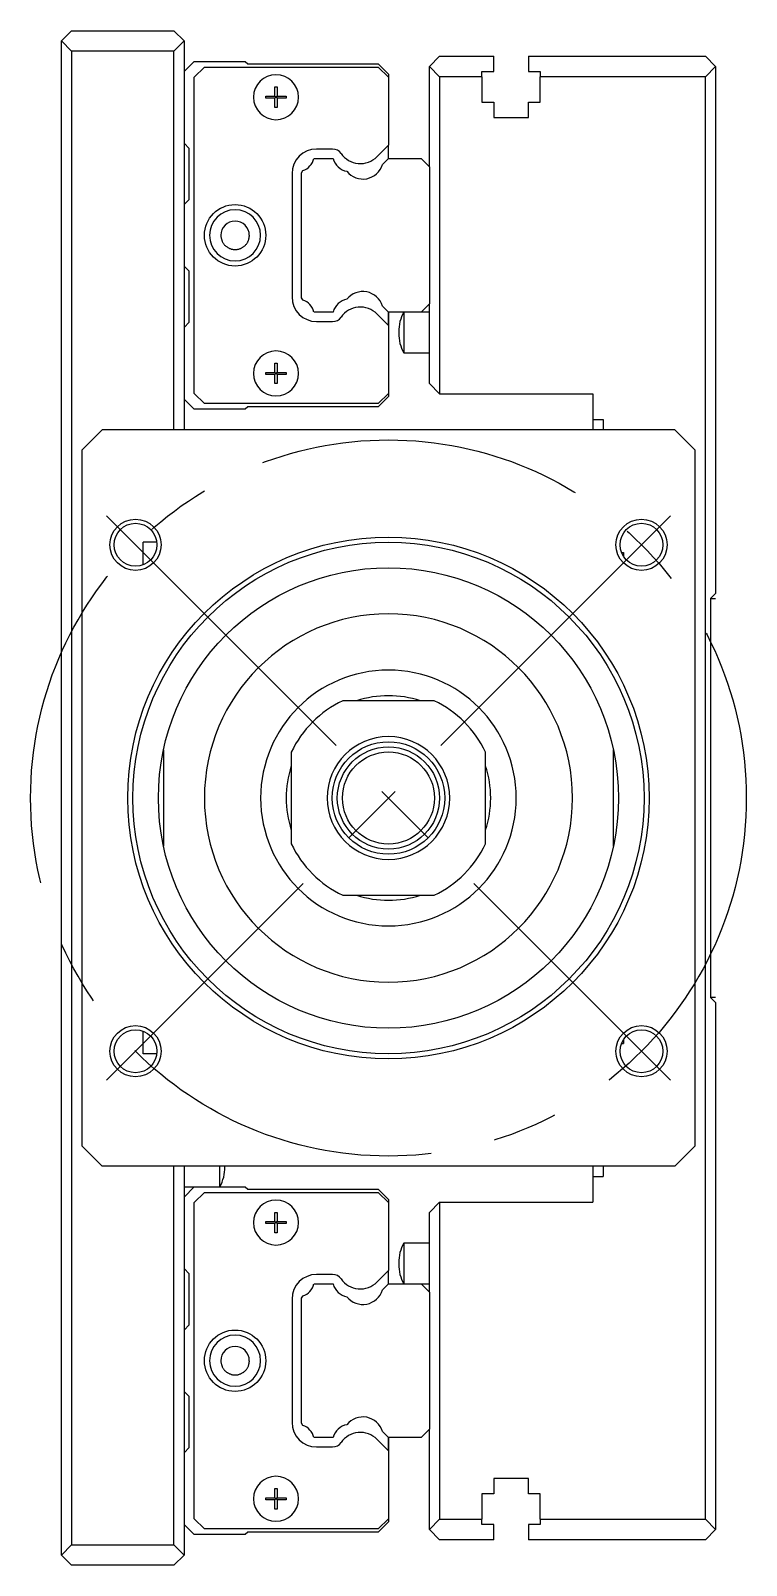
# Model space of a CAD drawing. Extents: x -18 to 1046, y -319 to 82.
# Drawn here: x 976.2 to 1046.2, y -75 to 75 of the extents above; entities that cross this region are included whole.
import ezdxf

# ---------------------------------------------------------------- set-up
doc = ezdxf.new("R2010")
doc.units = 0
doc.linetypes.add('CENTER', pattern=[50.8, 31.75, -6.35, 6.35, -6.35])
doc.linetypes.add('DASHED', pattern=[19.05, 12.7, -6.35])
doc.layers.get('0').update_dxf_attribs({"linetype": 'CONTINUOUS'})
doc.layers.add('CENTER', color=1, linetype='CENTER')

msp = doc.modelspace()

# ---------------------------------------------------------------- linework, layer by layer
at = {"color": 7, "linetype": 'CONTINUOUS'}
for p, q in [((979.17, 74), (980.17, 75)), ((980.17, 75), (990.17, 75)), ((990.17, 75), (991.17, 74)), ((979.17, -74), (979.17, 74)), ((980.17, 73), (979.17, 74)), ((990.17, 73), (991.17, 74)), ((991.17, 74), (991.17, 36)), ((990.17, 73), (980.17, 73)), ((980.17, 73), (980.17, -73)), ((990.17, 36), (990.17, 73)), ((991.17, 71), (992.16, 72)), ((992.16, 72), (997.16, 72)), ((997.16, 72), (997.41, 71.75)), ((1015.16, 71.5), (1016.16, 72.5)), ((1016.16, 72.5), (1021.46, 72.5)), ((1021.46, 71), (1021.46, 72.5)), ((1024.86, 72.5), (1042.16, 72.5)), ((1024.86, 72.5), (1024.86, 71)), ((1042.16, 72.5), (1043.16, 71.5)), ((992.16, 70.45), (993.16, 71.45)), ((993.16, 71.45), (1010.16, 71.45)), ((997.41, 71.75), (1010.16, 71.75)), ((1010.16, 71.75), (1011.16, 70.75)), ((1010.16, 71.45), (1011.16, 70.45)), ((1011.16, 70.75), (1011.16, 70.45)), ((1015.16, 61.7), (1015.16, 71.5)), ((1016.16, 70.5), (1015.16, 71.5)), ((1020.31, 70.5), (1016.16, 70.5)), ((1016.16, 70.5), (1016.16, 39.5)), ((1020.31, 70.5), (1020.31, 71)), ((1020.31, 71), (1021.46, 71)), ((1020.31, 70.5), (1020.31, 68)), ((1024.86, 71), (1026.01, 71)), ((1026.01, 71), (1026.01, 70.5)), ((1026.01, 68), (1026.01, 70.5)), ((1042.16, 70.5), (1026.01, 70.5)), ((1043.16, 71.5), (1042.16, 70.5)), ((1042.16, -70.5), (1042.16, 70.5)), ((1043.16, 71.5), (1043.16, 20)), ((992.16, 39.55), (992.16, 70.45)), ((1000.06, 68.6), (1000.06, 69.5)), ((1000.06, 69.5), (1000.26, 69.5)), ((1000.26, 69.5), (1000.26, 68.6)), ((1011.16, 70.45), (1011.16, 63.82)), ((999.17, 68.4), (999.17, 68.6)), ((999.17, 68.6), (1000.06, 68.6)), ((1000.06, 68.4), (999.17, 68.4)), ((1000.06, 68.6), (1000.16, 68.5)), ((1000.06, 68.4), (1000.16, 68.5)), ((1000.06, 67.5), (1000.06, 68.4)), ((1000.26, 67.5), (1000.06, 67.5)), ((1000.26, 68.6), (1000.16, 68.5)), ((1000.26, 68.4), (1000.16, 68.5)), ((1000.26, 68.6), (1001.16, 68.6)), ((1001.16, 68.4), (1000.26, 68.4)), ((1000.26, 68.4), (1000.26, 67.5)), ((1001.16, 68.6), (1001.16, 68.4)), ((1020.31, 68), (1021.46, 68)), ((1021.46, 68), (1021.46, 66.5)), ((1024.86, 66.5), (1024.86, 68)), ((1024.86, 68), (1026.01, 68)), ((1021.46, 66.5), (1024.86, 66.5)), ((991.66, 63.5), (991.17, 64)), ((991.66, 58.5), (991.66, 63.5)), ((1005.7, 63.43), (1004.13, 63.43)), ((1011.16, 63.82), (1010.03, 62.68)), ((1011.16, 62.5), (1011.16, 63.82)), ((1003.88, 62.5), (1005.75, 62.5)), ((1010.58, 61.91), (1011.16, 62.5)), ((1011.16, 62.5), (1014.36, 62.5)), ((1014.36, 62.5), (1015.16, 61.7)), ((1015.16, 61.7), (1015.16, 48.3)), ((1001.73, 61.03), (1001.73, 48.97)), ((1002.66, 61.1), (1002.79, 61.32)), ((1002.66, 48.9), (1002.66, 61.1)), ((991.17, 58), (991.66, 58.5)), ((994.77, 55), (994.77, 54.95)), ((994.77, 54.95), (994.78, 54.9)), ((994.78, 54.9), (994.78, 54.85)), ((994.78, 54.85), (994.79, 54.8)), ((994.79, 54.8), (994.79, 54.76)), ((994.79, 54.76), (994.8, 54.71)), ((994.8, 54.71), (994.82, 54.66)), ((994.82, 54.66), (994.83, 54.61)), ((994.83, 54.61), (994.85, 54.55)), ((994.85, 54.55), (994.87, 54.5)), ((994.87, 54.5), (994.89, 54.45)), ((994.89, 54.45), (994.91, 54.39)), ((994.91, 54.39), (994.94, 54.34)), ((994.94, 54.34), (994.97, 54.29)), ((994.97, 54.29), (995, 54.24)), ((995, 54.24), (995.03, 54.19)), ((995.03, 54.19), (995.07, 54.14)), ((995.07, 54.14), (995.1, 54.1)), ((995.1, 54.1), (995.14, 54.05)), ((995.14, 54.05), (995.18, 54.01)), ((995.18, 54.01), (995.23, 53.97)), ((997.1, 53.97), (997.14, 54.01)), ((997.14, 54.01), (997.18, 54.05)), ((997.18, 54.05), (997.22, 54.09)), ((997.22, 54.09), (997.26, 54.14)), ((997.26, 54.14), (997.3, 54.19)), ((997.3, 54.19), (997.33, 54.24)), ((997.33, 54.24), (997.36, 54.29)), ((997.36, 54.29), (997.39, 54.34)), ((997.39, 54.34), (997.41, 54.38)), ((997.41, 54.38), (997.44, 54.43)), ((997.44, 54.43), (997.46, 54.48)), ((997.46, 54.48), (997.47, 54.53)), ((997.47, 54.53), (997.49, 54.58)), ((997.49, 54.58), (997.51, 54.63)), ((997.51, 54.63), (997.52, 54.68)), ((997.52, 54.68), (997.53, 54.73)), ((997.53, 54.73), (997.54, 54.78)), ((997.54, 54.78), (997.55, 54.83)), ((997.55, 54.88), (997.56, 54.93)), ((997.55, 54.83), (997.55, 54.88)), ((997.56, 55), (997.56, 55)), ((997.56, 55), (997.56, 55)), ((997.56, 55), (997.56, 55)), ((997.56, 54.98), (997.56, 55)), ((997.56, 54.93), (997.56, 54.98)), ((995.23, 53.97), (995.27, 53.93)), ((995.27, 53.93), (995.32, 53.89)), ((995.32, 53.89), (995.37, 53.86)), ((995.37, 53.86), (995.41, 53.83)), ((995.41, 53.83), (995.46, 53.8)), ((995.46, 53.8), (995.51, 53.77)), ((995.51, 53.77), (995.57, 53.74)), ((995.57, 53.74), (995.62, 53.72)), ((995.62, 53.72), (995.67, 53.7)), ((995.67, 53.7), (995.73, 53.68)), ((995.73, 53.68), (995.79, 53.66)), ((995.79, 53.66), (995.84, 53.64)), ((995.84, 53.64), (995.9, 53.63)), ((995.9, 53.63), (995.96, 53.62)), ((995.96, 53.62), (996.02, 53.62)), ((996.02, 53.62), (996.07, 53.61)), ((996.07, 53.61), (996.13, 53.61)), ((996.13, 53.61), (996.19, 53.61)), ((996.19, 53.61), (996.25, 53.61)), ((996.25, 53.61), (996.31, 53.62)), ((996.31, 53.62), (996.37, 53.62)), ((996.37, 53.62), (996.43, 53.63)), ((996.43, 53.63), (996.48, 53.64)), ((996.48, 53.64), (996.54, 53.66)), ((996.54, 53.66), (996.6, 53.68)), ((996.6, 53.68), (996.65, 53.7)), ((996.65, 53.7), (996.71, 53.72)), ((996.71, 53.72), (996.76, 53.74)), ((996.76, 53.74), (996.81, 53.77)), ((996.81, 53.77), (996.86, 53.8)), ((996.86, 53.8), (996.91, 53.83)), ((996.91, 53.83), (996.96, 53.86)), ((996.96, 53.86), (997.01, 53.89)), ((997.01, 53.89), (997.06, 53.93)), ((997.06, 53.93), (997.1, 53.97)), ((991.66, 51.5), (991.17, 52)), ((991.66, 46.5), (991.66, 51.5)), ((1002.79, 48.68), (1002.66, 48.9)), ((1011.16, 47.5), (1010.58, 48.09)), ((1011.16, 47.5), (1010.58, 48.09)), ((1015.16, 48.3), (1014.36, 47.5)), ((1015.16, 40.5), (1015.16, 48.3)), ((991.17, 46), (991.66, 46.5)), ((1005.75, 47.5), (1003.88, 47.5)), ((1004.13, 46.57), (1005.7, 46.57)), ((1010.03, 47.32), (1011.16, 46.18)), ((1011.16, 47.5), (1011.16, 46.18)), ((1011.16, 46.18), (1011.16, 47.5)), ((1014.36, 47.5), (1011.16, 47.5)), ((1012.66, 47.5), (1012.66, 43.5)), ((1015.16, 47.5), (1014.36, 47.5)), ((1011.16, 46.18), (1011.16, 39.55)), ((1012.16, 45.56), (1012.16, 45.44)), ((1012.66, 43.5), (1015.16, 43.5)), ((1000.06, 41.6), (1000.06, 42.5)), ((1000.06, 42.5), (1000.26, 42.5)), ((1000.26, 42.5), (1000.26, 41.6)), ((999.17, 41.6), (1000.06, 41.6)), ((999.17, 41.4), (999.17, 41.6)), ((1000.06, 41.4), (999.17, 41.4)), ((1000.06, 41.6), (1000.16, 41.5)), ((1000.06, 41.4), (1000.16, 41.5)), ((1000.06, 40.5), (1000.06, 41.4)), ((1000.26, 40.5), (1000.06, 40.5)), ((1000.26, 41.6), (1000.16, 41.5)), ((1000.26, 41.4), (1000.16, 41.5)), ((1000.26, 41.6), (1001.16, 41.6)), ((1001.16, 41.4), (1000.26, 41.4)), ((1000.26, 41.4), (1000.26, 40.5)), ((1001.16, 41.6), (1001.16, 41.4)), ((1015.16, 40.5), (1016.16, 39.5)), ((993.16, 38.55), (992.16, 39.55)), ((1011.16, 39.55), (1010.16, 38.55)), ((1011.16, 39.25), (1010.16, 38.25)), ((1011.16, 39.55), (1011.16, 39.25)), ((1016.16, 39.5), (1031.16, 39.5)), ((1031.16, 39.5), (1031.16, 37)), ((992.16, 38), (991.17, 39)), ((997.16, 38), (992.16, 38)), ((1010.16, 38.55), (993.16, 38.55)), ((997.41, 38.25), (997.16, 38)), ((1010.16, 38.25), (997.41, 38.25)), ((983.16, 36), (981.16, 34)), ((1039.16, 36), (983.16, 36)), ((1031.16, 37), (1031.16, 36)), ((1031.16, 37), (1032.16, 37)), ((1032.16, 37), (1032.16, 36)), ((1041.16, 34), (1039.16, 36)), ((981.16, 34), (981.16, -34)), ((1041.16, -34), (1041.16, 34)), ((988.5, 25), (987.17, 25)), ((987.17, 22.79), (987.17, 25)), ((1033.95, 24), (1034.16, 24)), ((1034.16, 24), (1034.16, 23.59)), ((1042.66, 19.5), (1043.16, 20)), ((1042.66, 19.5), (1042.66, -19.5)), ((1015.64, 9.5), (1006.69, 9.5)), ((989.16, 4.72), (989.16, -4.72)), ((1033.16, -4.72), (1033.16, 4.72)), ((1001.66, 4.47), (1001.66, -4.47)), ((1020.66, -4.47), (1020.66, 4.47)), ((1006.69, -9.5), (1015.64, -9.5)), ((1043.16, -20), (1042.66, -19.5)), ((1043.16, -20), (1043.16, -71.5)), ((987.17, -25), (987.17, -22.79)), ((1033.95, -24), (1034.16, -24)), ((1034.16, -23.59), (1034.16, -24)), ((988.5, -25), (987.17, -25)), ((981.16, -34), (983.16, -36)), ((1039.16, -36), (1041.16, -34)), ((1039.16, -36), (983.16, -36)), ((990.17, -73), (990.17, -36)), ((991.17, -36), (991.17, -74)), ((994.67, -38), (994.67, -36)), ((995.17, -36.06), (995.17, -36)), ((1031.16, -36), (1031.16, -37)), ((1032.16, -36), (1032.16, -37)), ((1031.16, -37), (1031.16, -39.5)), ((1031.16, -37), (1032.16, -37)), ((991.17, -38), (992.16, -38)), ((991.17, -39), (992.16, -38)), ((992.16, -38), (997.16, -38)), ((992.16, -39.55), (993.16, -38.55)), ((993.16, -38.55), (1010.16, -38.55)), ((997.16, -38), (997.41, -38.25)), ((997.41, -38.25), (1010.16, -38.25)), ((1010.16, -38.25), (1011.16, -39.25)), ((1010.16, -38.55), (1011.16, -39.55)), ((992.16, -70.45), (992.16, -39.55)), ((1011.16, -39.25), (1011.16, -39.55)), ((1011.16, -39.55), (1011.16, -46.18)), ((1016.16, -39.5), (1015.16, -40.5)), ((1015.16, -48.3), (1015.16, -40.5)), ((1016.16, -39.5), (1031.16, -39.5)), ((1016.16, -39.5), (1016.16, -70.5)), ((999.17, -41.6), (999.17, -41.4)), ((999.17, -41.4), (1000.06, -41.4)), ((1000.06, -41.6), (999.17, -41.6)), ((1000.06, -41.4), (1000.06, -40.5)), ((1000.06, -40.5), (1000.26, -40.5)), ((1000.06, -41.4), (1000.16, -41.5)), ((1000.06, -41.6), (1000.16, -41.5)), ((1000.06, -42.5), (1000.06, -41.6)), ((1000.26, -41.4), (1000.16, -41.5)), ((1000.26, -41.6), (1000.16, -41.5)), ((1000.26, -40.5), (1000.26, -41.4)), ((1000.26, -41.4), (1001.16, -41.4)), ((1001.16, -41.6), (1000.26, -41.6)), ((1000.26, -41.6), (1000.26, -42.5)), ((1001.16, -41.4), (1001.16, -41.6)), ((1000.26, -42.5), (1000.06, -42.5)), ((1015.16, -43.5), (1012.66, -43.5)), ((1012.66, -43.5), (1012.66, -47.5)), ((991.66, -46.5), (991.17, -46)), ((991.66, -51.5), (991.66, -46.5)), ((1011.16, -46.18), (1010.03, -47.32)), ((1011.16, -47.5), (1011.16, -46.18)), ((1012.16, -45.44), (1012.16, -45.56)), ((1003.88, -47.5), (1005.75, -47.5)), ((1005.7, -46.57), (1004.13, -46.57)), ((1010.58, -48.09), (1011.16, -47.5)), ((1011.16, -47.5), (1014.36, -47.5)), ((1014.36, -47.5), (1015.16, -47.5)), ((1014.36, -47.5), (1015.16, -48.3)), ((1001.73, -48.97), (1001.73, -61.03)), ((1002.66, -48.9), (1002.79, -48.68)), ((1002.66, -61.1), (1002.66, -48.9)), ((1015.16, -48.3), (1015.16, -61.7)), ((991.17, -52), (991.66, -51.5)), ((994.77, -55), (994.77, -55.05)), ((994.77, -55.05), (994.78, -55.1)), ((994.78, -55.1), (994.78, -55.15)), ((994.78, -55.15), (994.79, -55.2)), ((994.79, -55.2), (994.79, -55.24)), ((994.79, -55.24), (994.8, -55.29)), ((994.8, -55.29), (994.82, -55.34)), ((994.82, -55.34), (994.83, -55.39)), ((994.83, -55.39), (994.85, -55.45)), ((994.85, -55.45), (994.87, -55.5)), ((997.46, -55.52), (997.47, -55.47)), ((997.47, -55.47), (997.49, -55.42)), ((997.49, -55.42), (997.51, -55.37)), ((997.51, -55.37), (997.52, -55.32)), ((997.52, -55.32), (997.53, -55.27)), ((997.53, -55.27), (997.54, -55.22)), ((997.54, -55.22), (997.55, -55.17)), ((997.55, -55.12), (997.56, -55.07)), ((997.55, -55.17), (997.55, -55.12)), ((997.56, -55), (997.56, -55)), ((997.56, -55), (997.56, -55)), ((997.56, -55), (997.56, -55)), ((997.56, -55.02), (997.56, -55)), ((997.56, -55.07), (997.56, -55.02)), ((994.87, -55.5), (994.89, -55.55)), ((994.89, -55.55), (994.91, -55.61)), ((994.91, -55.61), (994.94, -55.66)), ((994.94, -55.66), (994.97, -55.71)), ((994.97, -55.71), (995, -55.76)), ((995, -55.76), (995.03, -55.81)), ((995.03, -55.81), (995.07, -55.86)), ((995.07, -55.86), (995.1, -55.9)), ((995.1, -55.9), (995.14, -55.95)), ((995.14, -55.95), (995.18, -55.99)), ((995.18, -55.99), (995.23, -56.03)), ((995.23, -56.03), (995.27, -56.07)), ((995.27, -56.07), (995.32, -56.11)), ((995.32, -56.11), (995.37, -56.14)), ((995.37, -56.14), (995.41, -56.17)), ((995.41, -56.17), (995.46, -56.2)), ((995.46, -56.2), (995.51, -56.23)), ((995.51, -56.23), (995.57, -56.26)), ((995.57, -56.26), (995.62, -56.28)), ((995.62, -56.28), (995.67, -56.3)), ((995.67, -56.3), (995.73, -56.32)), ((995.73, -56.32), (995.79, -56.34)), ((995.79, -56.34), (995.84, -56.36)), ((995.84, -56.36), (995.9, -56.37)), ((995.9, -56.37), (995.96, -56.38)), ((995.96, -56.38), (996.02, -56.38)), ((996.02, -56.38), (996.07, -56.39)), ((996.07, -56.39), (996.13, -56.39)), ((996.13, -56.39), (996.19, -56.39)), ((996.19, -56.39), (996.25, -56.39)), ((996.25, -56.39), (996.31, -56.38)), ((996.31, -56.38), (996.37, -56.38)), ((996.37, -56.38), (996.43, -56.37)), ((996.43, -56.37), (996.48, -56.36)), ((996.48, -56.36), (996.54, -56.34)), ((996.54, -56.34), (996.6, -56.32)), ((996.6, -56.32), (996.65, -56.3)), ((996.65, -56.3), (996.71, -56.28)), ((996.71, -56.28), (996.76, -56.26)), ((996.76, -56.26), (996.81, -56.23)), ((996.81, -56.23), (996.86, -56.2)), ((996.86, -56.2), (996.91, -56.17)), ((996.91, -56.17), (996.96, -56.14)), ((996.96, -56.14), (997.01, -56.11)), ((997.01, -56.11), (997.06, -56.07)), ((997.06, -56.07), (997.1, -56.03)), ((997.1, -56.03), (997.14, -55.99)), ((997.14, -55.99), (997.18, -55.95)), ((997.18, -55.95), (997.22, -55.91)), ((997.22, -55.91), (997.26, -55.86)), ((997.26, -55.86), (997.3, -55.81)), ((997.3, -55.81), (997.33, -55.76)), ((997.33, -55.76), (997.36, -55.71)), ((997.36, -55.71), (997.39, -55.66)), ((997.39, -55.66), (997.41, -55.62)), ((997.41, -55.62), (997.44, -55.57)), ((997.44, -55.57), (997.46, -55.52)), ((991.66, -58.5), (991.17, -58)), ((991.66, -63.5), (991.66, -58.5)), ((1002.79, -61.32), (1002.66, -61.1)), ((1005.75, -62.5), (1003.88, -62.5)), ((1010.03, -62.68), (1011.16, -63.82)), ((1011.16, -62.5), (1010.58, -61.91)), ((1011.16, -62.5), (1010.58, -61.91)), ((1011.16, -62.5), (1011.16, -63.82)), ((1011.16, -63.82), (1011.16, -62.5)), ((1014.36, -62.5), (1011.16, -62.5)), ((1015.16, -61.7), (1014.36, -62.5)), ((1015.16, -71.5), (1015.16, -61.7)), ((991.17, -64), (991.66, -63.5)), ((1004.13, -63.43), (1005.7, -63.43)), ((1011.16, -63.82), (1011.16, -70.45)), ((1021.46, -66.5), (1021.46, -68)), ((1024.86, -66.5), (1021.46, -66.5)), ((1024.86, -68), (1024.86, -66.5)), ((999.17, -68.6), (999.17, -68.4)), ((999.17, -68.4), (1000.06, -68.4)), ((1000.06, -68.6), (999.17, -68.6)), ((1000.06, -68.4), (1000.06, -67.5)), ((1000.06, -67.5), (1000.26, -67.5)), ((1000.06, -68.4), (1000.16, -68.5)), ((1000.06, -68.6), (1000.16, -68.5)), ((1000.06, -69.5), (1000.06, -68.6)), ((1000.26, -68.4), (1000.16, -68.5)), ((1000.26, -68.6), (1000.16, -68.5)), ((1000.26, -67.5), (1000.26, -68.4)), ((1000.26, -68.4), (1001.16, -68.4)), ((1000.26, -68.6), (1000.26, -69.5)), ((1001.16, -68.6), (1000.26, -68.6)), ((1001.16, -68.4), (1001.16, -68.6)), ((1020.31, -68), (1020.31, -70.5)), ((1021.46, -68), (1020.31, -68)), ((1026.01, -68), (1024.86, -68)), ((1026.01, -70.5), (1026.01, -68)), ((993.16, -71.45), (992.16, -70.45)), ((1000.26, -69.5), (1000.06, -69.5)), ((1011.16, -70.45), (1010.16, -71.45)), ((1011.16, -70.45), (1011.16, -70.75)), ((1015.16, -71.5), (1016.16, -70.5)), ((1016.16, -70.5), (1020.31, -70.5)), ((1020.31, -71), (1020.31, -70.5)), ((1026.01, -70.5), (1042.16, -70.5)), ((1026.01, -70.5), (1026.01, -71)), ((1042.16, -70.5), (1043.16, -71.5)), ((992.16, -72), (991.17, -71)), ((997.16, -72), (992.16, -72)), ((1010.16, -71.45), (993.16, -71.45)), ((997.41, -71.75), (997.16, -72)), ((1010.16, -71.75), (997.41, -71.75)), ((1011.16, -70.75), (1010.16, -71.75)), ((1016.16, -72.5), (1015.16, -71.5)), ((1021.46, -71), (1020.31, -71)), ((1021.46, -72.5), (1021.46, -71)), ((1026.01, -71), (1024.86, -71)), ((1024.86, -71), (1024.86, -72.5)), ((1043.16, -71.5), (1042.16, -72.5)), ((979.17, -74), (980.17, -73)), ((980.17, -73), (990.17, -73)), ((990.17, -73), (991.17, -74)), ((1021.46, -72.5), (1016.16, -72.5)), ((1042.16, -72.5), (1024.86, -72.5)), ((980.17, -75), (979.17, -74)), ((990.17, -75), (980.17, -75)), ((991.17, -74), (990.17, -75))]:
    msp.add_line(p, q, dxfattribs=at)
at = {"color": 3, "linetype": 'DASHED'}
for p, q in [((1042.66, 19.5), (1043.16, 19.5)), ((1043.16, -19.5), (1042.66, -19.5))]:
    msp.add_line(p, q, dxfattribs=at)
at = {"color": 7, "linetype": 'CONTINUOUS'}
for centre, radius in [((996.16, 55), 3), ((986.42, 24.75), 2.1), ((1011.16, 0), 25.5), ((1035.91, 24.75), 2.1), ((1011.16, 0), 25), ((1011.16, 0), 22.5), ((1011.16, 0), 5.5), ((1011.16, 0), 5), ((1011.16, 0), 4.5), ((986.42, -24.75), 2.1), ((1035.91, -24.75), 2.1), ((996.16, -55), 3)]:
    msp.add_circle(centre, radius, dxfattribs=at)
at = {"color": 3, "linetype": 'CONTINUOUS'}
for centre in [(986.42, 24.75), (1035.91, 24.75), (986.42, -24.75), (1035.91, -24.75)]:
    msp.add_circle(centre, 2.5, dxfattribs=at)
at = {"color": 7, "linetype": 'CONTINUOUS'}
for centre, radius, start, end in [((1000.16, 68.5), 2.2, 0, 180), ((1000.16, 68.5), 2.2, 180, 0), ((1004.13, 61.03), 2.4, 90, 180), ((1005.7, 62.43), 1, 34.7052, 90), ((1002.23, 62.93), 1.7, 289.2262, 345.349), ((1007.39, 62.93), 1.7, 194.651, 260.012), ((1008.41, 64.31), 2.3, 214.7598, 315), ((1008.66, 62.5), 2, 218.4716, 342.8856), ((996.16, 55), 2.5, 0, 180), ((996.16, 55), 1.39, 0, 180), ((996.16, 55), 2.5, 180, 0), ((1008.66, 47.5), 2, 17.1144, 141.5284), ((1004.13, 48.97), 2.4, 180, 270), ((1002.23, 47.07), 1.7, 14.651, 70.7738), ((1007.39, 47.07), 1.7, 99.988, 165.349), ((1005.7, 47.57), 1, 270, 325.2543), ((1008.41, 45.69), 2.3, 44.9803, 145.2567), ((1016.16, 45.56), 4, 151.0305, 180), ((1016.16, 45.44), 4, 180, 208.9695), ((1000.16, 41.5), 2.2, 0, 180), ((1000.16, 41.5), 2.2, 180, 0), ((1011.16, 0), 18, 0, 180), ((1011.16, 0), 18, 0, 180), ((1011.16, 0), 12.5, 0, 180), ((1011.16, 0), 12.5, 0, 180), ((1011.16, 0), 10.5, 115.2088, 154.7912), ((1011.16, 0), 10, 71.8051, 108.1949), ((1011.16, 0), 10, 71.8051, 108.1949), ((1011.16, 0), 10.5, 25.2088, 64.7912), ((1011.16, 0), 6, 0, 180), ((1011.16, 0), 10, 161.8051, 180), ((1011.16, 0), 10, 161.8051, 180), ((1011.16, 0), 10, 0, 18.1949), ((1011.16, 0), 10, 0, 18.1949), ((1011.16, 0), 18, 180, 0), ((1011.16, 0), 18, 180, 0), ((1011.16, 0), 12.5, 180, 0), ((1011.16, 0), 12.5, 180, 0), ((1011.16, 0), 10, 180, 198.1949), ((1011.16, 0), 10, 180, 198.1949), ((1011.16, 0), 6, 180, 0), ((1011.16, 0), 10, 341.8051, 0), ((1011.16, 0), 10, 341.8051, 0), ((1011.16, 0), 10.5, 205.2088, 244.7912), ((1011.16, 0), 10.5, 295.2088, 334.7912), ((1011.16, 0), 10, 251.8051, 288.1949), ((1011.16, 0), 10, 251.8051, 288.1949), ((991.17, -36.06), 4, 331.0305, 0), ((1000.16, -41.5), 2.2, 0, 180), ((1000.16, -41.5), 2.2, 180, 0), ((1016.16, -45.44), 4, 151.0305, 180), ((1016.16, -45.56), 4, 180, 208.9695), ((1004.13, -48.97), 2.4, 90, 180), ((1002.23, -47.07), 1.7, 289.2262, 345.349), ((1005.7, -47.57), 1, 34.7052, 90), ((1007.39, -47.07), 1.7, 194.651, 260.012), ((1008.41, -45.69), 2.3, 214.7598, 315), ((1008.66, -47.5), 2, 218.4716, 342.8856), ((996.16, -55), 2.5, 0, 180), ((996.16, -55), 1.39, 0, 180), ((996.16, -55), 2.5, 180, 0), ((1004.13, -61.03), 2.4, 180, 270), ((1002.23, -62.93), 1.7, 14.651, 70.7738), ((1007.39, -62.93), 1.7, 99.988, 165.349), ((1008.66, -62.5), 2, 17.1144, 141.5284), ((1005.7, -62.43), 1, 270, 325.2543), ((1008.41, -64.31), 2.3, 44.9803, 145.2567), ((1000.16, -68.5), 2.2, 0, 180), ((1000.16, -68.5), 2.2, 180, 0)]:
    msp.add_arc(centre, radius, start, end, dxfattribs=at)
at = {"layer": 'CENTER', "color": 1, "linetype": 'CENTER'}
for p, q in [((1038.74, 27.58), (983.59, -27.58)), ((983.59, 27.58), (1038.74, -27.58))]:
    msp.add_line(p, q, dxfattribs=at)
msp.add_circle((1011.16, 0), 35, dxfattribs=at)

doc.saveas('drawing.dxf')
